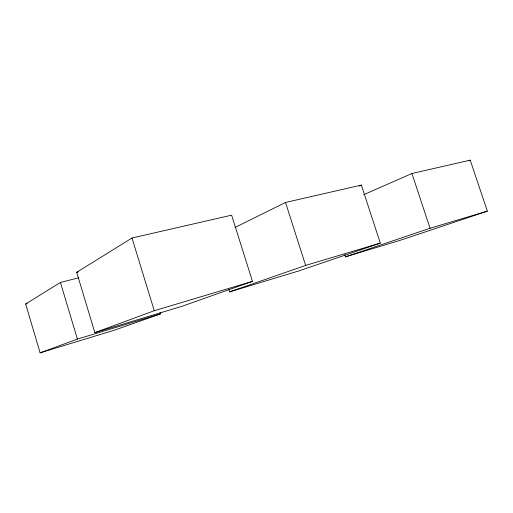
<?xml version="1.0" encoding="UTF-8"?>
<svg xmlns="http://www.w3.org/2000/svg" width="513" height="513" viewBox="0 0 513 513"><rect width="100%" height="100%" fill="white"/><g stroke="black" fill="none" stroke-linecap="round" stroke-linejoin="round"><path stroke-width="0.77" d="M160.069 312.346L160.537 313.873L114.611 330.109L40.123 352.848L25.65 304.004L60.431 282.426L78.919 277.757M76.694 272.332L131.995 238.019L231.619 215.165L252.473 281.368L181.73 306.376L94.854 332.642L76.694 272.332L78.252 271.948M234.967 227.477L285.517 202.462L361.364 185.09L380.293 243.117L298.592 271.011L229.625 291.859L228.907 289.569M359.177 186.091L361.364 185.09M363.749 194.664L411.945 173.503L470.235 160.152L487.35 211.144L400.422 240.231L345.48 256.84L344.749 254.583M468.767 160.768L470.235 160.152M40.123 352.848L77.405 339.087L160.537 313.873M94.854 332.642L154.266 310.705L252.473 281.368M229.625 291.859L305.639 265.413L380.293 243.117M345.48 256.84L430.048 228.259L487.35 211.144M25.65 304.004L27.195 303.593M411.945 173.503L430.048 228.259M285.517 202.462L305.639 265.413M131.995 238.019L154.266 310.705M60.431 282.426L77.405 339.087"/></g></svg>
